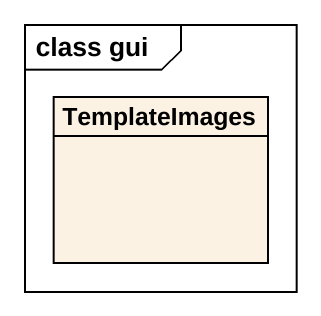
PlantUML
@startuml
mainframe class gui
hide circle
hide empty members
class TemplateImages
@enduml
